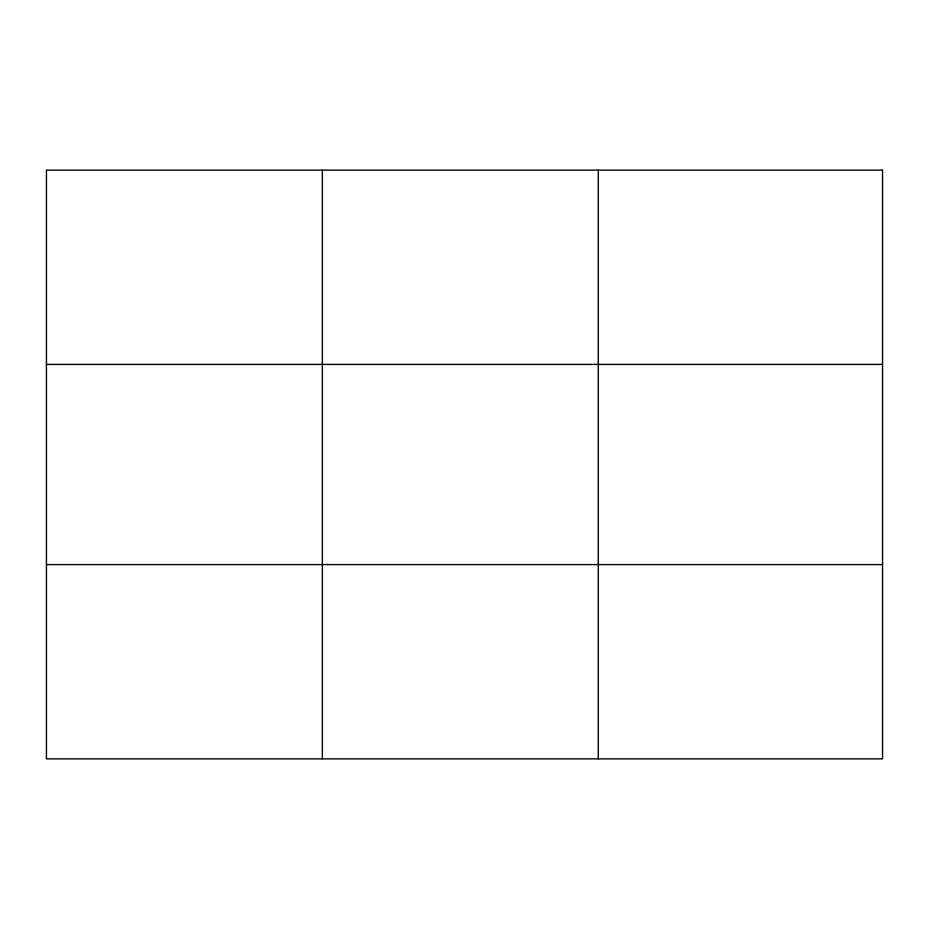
<?xml version="1.0" encoding="UTF-8"?>
<svg xmlns="http://www.w3.org/2000/svg" width="929" height="929" viewBox="0 0 929 929"><rect width="100%" height="100%" fill="white"/><g stroke="black" fill="none" stroke-linecap="round" stroke-linejoin="round"><path stroke-width="1.39" d="M322.363 170.135L322.363 758.865M598.276 170.135L598.276 758.865M46.45 364.412L882.55 364.412M46.45 564.588L882.55 564.588M882.55 170.135L882.55 758.865L46.45 758.865L46.45 170.135L882.55 170.135"/></g></svg>
